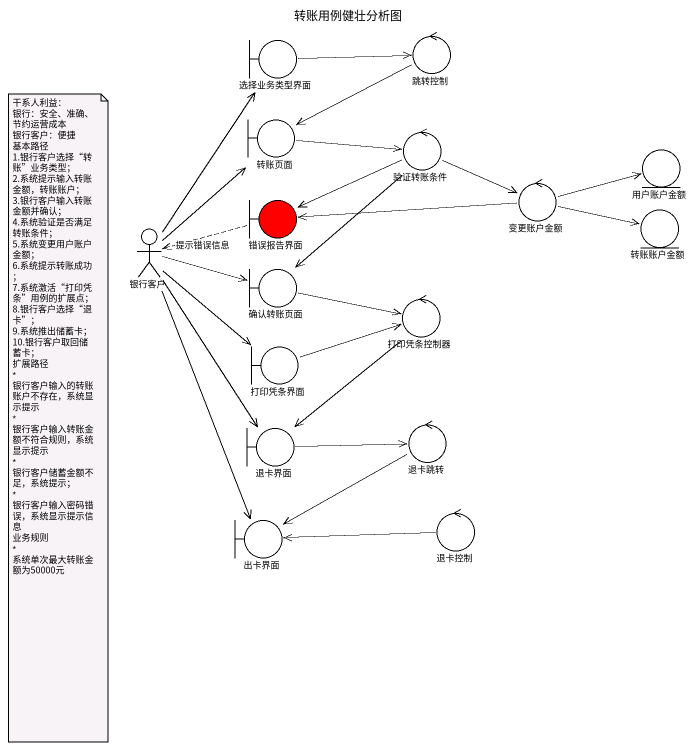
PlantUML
@startuml
title 转账用例健壮分析图
control 跳转控制
boundary 选择业务类型界面
boundary 转账页面
control 验证转账条件
entity 用户账户金额
control 变更账户金额
actor 银行客户
boundary 错误报告界面 #FF0000
entity 转账账户金额
boundary 确认转账页面
control 打印凭条控制器
boundary 打印凭条界面
control 退卡跳转
boundary 退卡界面
boundary 出卡界面
control 退卡控制
跳转控制 -left-> 转账页面
选择业务类型界面 -right-> 跳转控制
转账页面 -right-> 验证转账条件
验证转账条件 -right-> 变更账户金额
验证转账条件 -left-> 错误报告界面
验证转账条件 --> 确认转账页面
变更账户金额 -right-> 用户账户金额
变更账户金额 -left-> 错误报告界面
变更账户金额 -right-> 转账账户金额
银行客户 -up-> 选择业务类型界面
银行客户 -up-> 转账页面
银行客户 -right-> 确认转账页面
银行客户 --> 打印凭条界面
银行客户 --> 退卡界面
银行客户 --> 出卡界面
错误报告界面 .left.> 银行客户 : 提示错误信息
确认转账页面 -right-> 打印凭条控制器
打印凭条控制器 --> 退卡界面
打印凭条界面 -right-> 打印凭条控制器
退卡跳转 -left-> 出卡界面
退卡界面 -right-> 退卡跳转
退卡控制 -left-> 出卡界面
note as N1
  干系人利益：
  银行：安全、准确、节约运营成本
  银行客户：便捷
  基本路径
  1.银行客户选择“转账”业务类型；
  2.系统提示输入转账金额，转账账户；
  3.银行客户输入转账金额并确认；
  4.系统验证是否满足转账条件；
  5.系统变更用户账户金额；
  6.系统提示转账成功；
  7.系统激活“打印凭条”用例的扩展点；
  8.银行客户选择“退卡”；
  9.系统推出储蓄卡；
  10.银行客户取回储蓄卡；
  扩展路径
  * 银行客户输入的转账账户不存在，系统显示提示
  * 银行客户输入转账金额不符合规则，系统显示提示
  * 银行客户储蓄金额不足，系统提示；
  * 银行客户输入密码错误，系统显示提示信息
  业务规则
  * 系统单次最大转账金额为50000元
end note
@enduml
